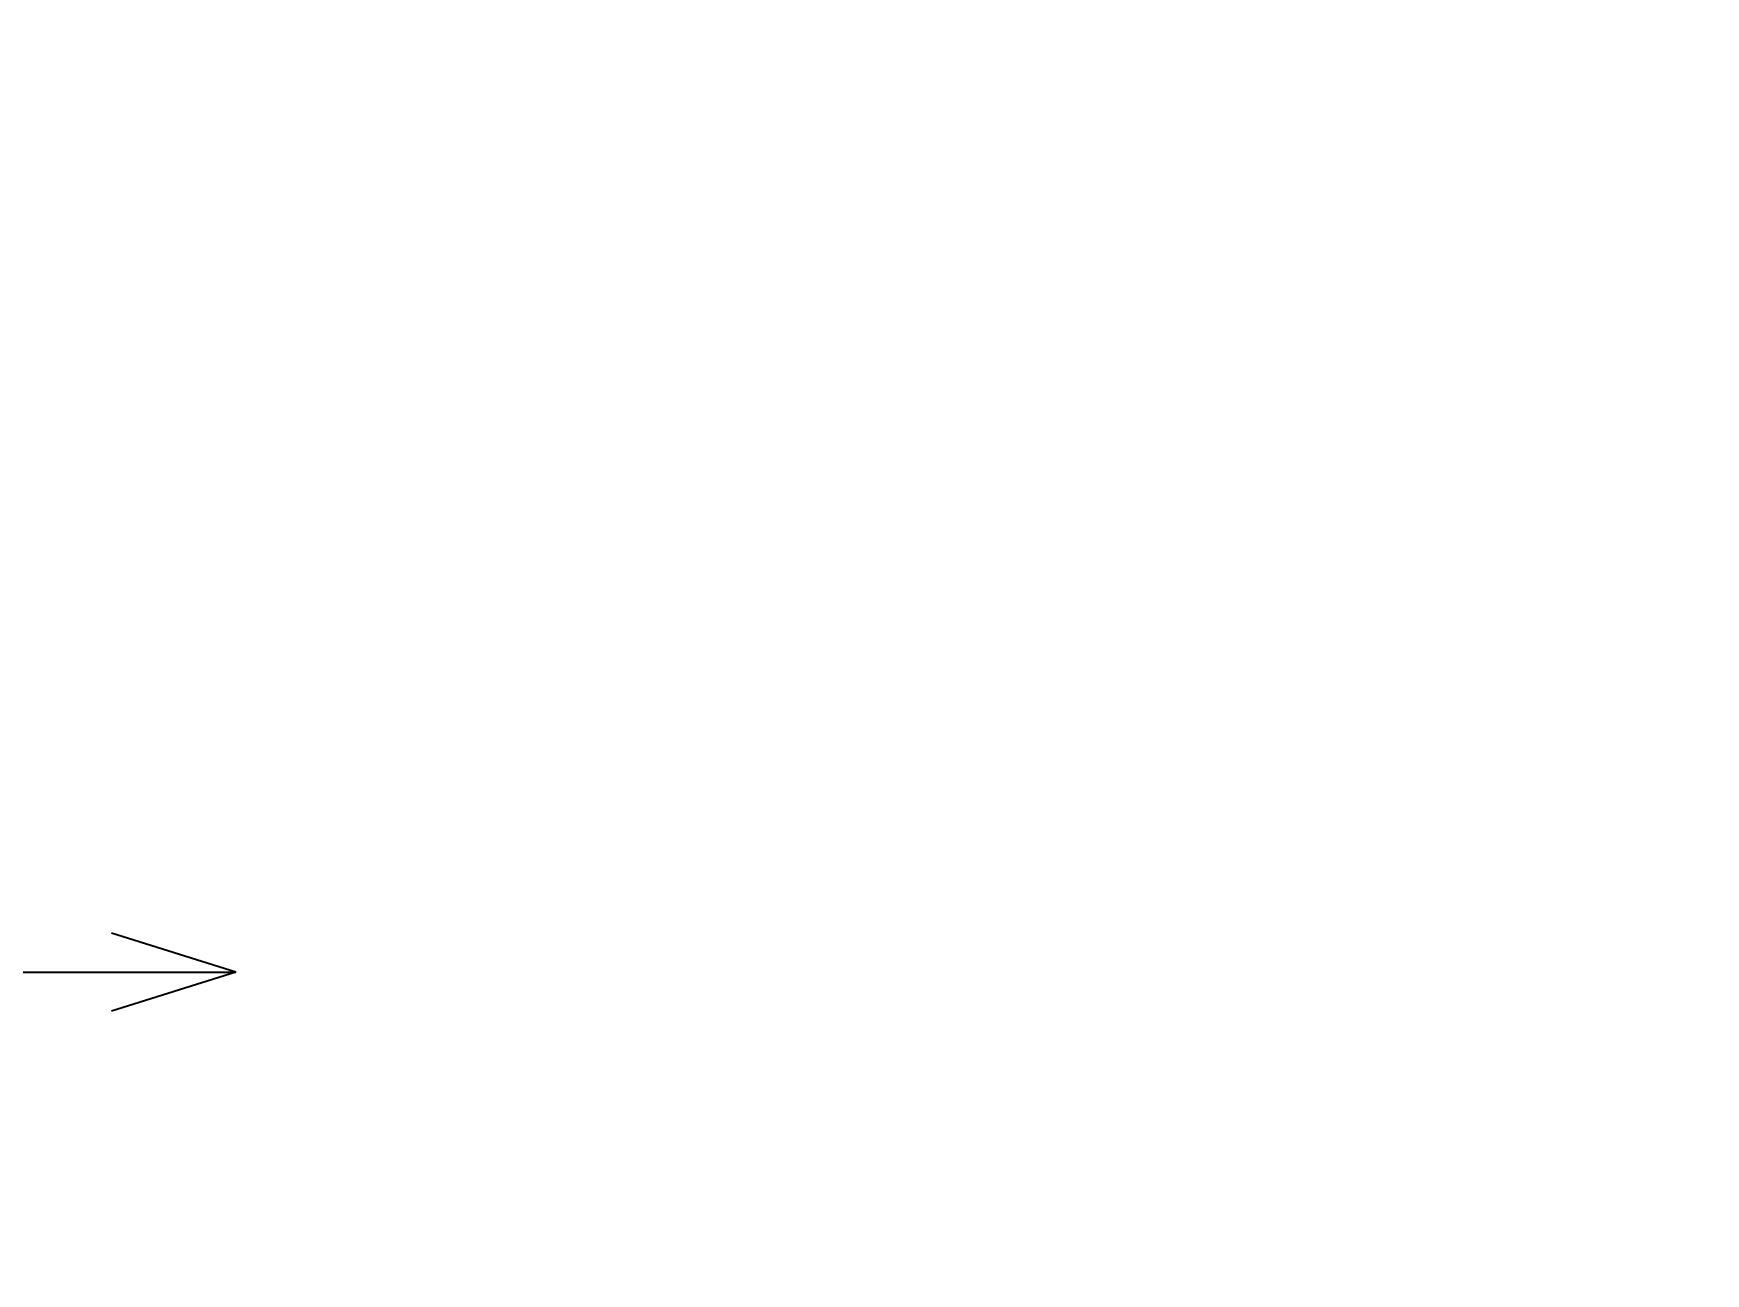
# Model space of a CAD drawing. Header units: millimetres. Extents: x -37020 to 35906, y -101 to 52234.
# Drawn here: x -186.4 to -181.2, y 221.63 to 225.48 of the extents above; entities that cross this region are included whole.
import ezdxf

# ---------------------------------------------------------------- set-up
doc = ezdxf.new("R2010")
doc.units = ezdxf.units.MM
doc.header["$PDMODE"] = 35
doc.header["$PDSIZE"] = 1
doc.layers.add('GE-Cotas', color=1, linetype='Continuous')
doc.layers.add('M_DIM', color=1, linetype='Continuous')
doc.styles.add('Romans', font='romans.shx', dxfattribs={"width": 0.8})
doc.dimstyles.new('COTAS GENERAL', dxfattribs={"dimscale": 0.1, "dimtxt": 2.5, "dimasz": 2.5, "dimexe": 1, "dimexo": 1, "dimgap": 1.25, "dimtad": 1, "dimzin": 1, "dimdsep": 46, "dimtxsty": 'Romans', "dimcen": 1, "dimclrd": 2, "dimclre": 1, "dimclrt": 3, "dimaunit": 1, "dimadec": 3, "dimazin": 0, "dimtfac": 1, "dimtix": 1, "dimtmove": 0, "dimatfit": 0, "dimfxl": 1, "dimtolj": 1, "dimarcsym": 0})

# ---------------------------------------------------------------- blocks, each defined once
blk = doc.blocks.new('*D282')
at = {"layer": 'Defpoints', "color": 0, "transparency": 16777216}
for p in [(-182.315, 226.9755), (-181.1967, 226.8254), (-189.0762, 221.6254)]:
    blk.add_point(p, dxfattribs=at)
at = {"layer": 'GE-Cotas', "color": 1, "lineweight": -2, "transparency": 16777216}
for p, q in [((-182.115, 226.9755), (-183.0825, 226.9755)), ((-181.915, 226.8254), (-182.115, 226.9755)), ((-181.2467, 226.8254), (-181.915, 226.8254))]:
    blk.add_line(p, q, dxfattribs=at)
at = {"layer": 'GE-Cotas', "color": 3, "linetype": 'Continuous', "transparency": 16777216, "insert": (-182.73, 227.1005), "char_height": 0.125, "attachment_point": 5, "style": 'Romans'}
blk.add_mtext('\\A1;{\\Fsimplex|c0;+ ~}5200', dxfattribs=at)
blk = doc.blocks.new('*D288')
at = {"layer": 'Defpoints', "color": 0, "transparency": 16777216}
for p in [(-182.3817, 228.0504), (-181.32, 227.7929), (-189.0762, 221.9932)]:
    blk.add_point(p, dxfattribs=at)
at = {"layer": 'GE-Cotas', "color": 1, "lineweight": -2, "transparency": 16777216}
for p, q in [((-182.1817, 228.0504), (-183.1492, 228.0504)), ((-181.9817, 227.7929), (-182.1817, 228.0504)), ((-181.37, 227.7929), (-181.9817, 227.7929))]:
    blk.add_line(p, q, dxfattribs=at)
at = {"layer": 'GE-Cotas', "color": 3, "linetype": 'Continuous', "transparency": 16777216, "insert": (-182.7967, 228.1754), "char_height": 0.125, "attachment_point": 5, "style": 'Romans'}
blk.add_mtext('\\A1;{\\Fsimplex|c0;+ ~}5800', dxfattribs=at)

msp = doc.modelspace()

# ---------------------------------------------------------------- linework, layer by layer
at = {"layer": 'M_DIM', "color": 3}
for p, q in [((-185.771, 222.5634), (-186.1583, 222.6847)), ((-188.1938, 222.5634), (-185.771, 222.5634)), ((-185.771, 222.5634), (-186.1583, 222.4421))]:
    msp.add_line(p, q, dxfattribs=at)

# ---------------------------------------------------------------- dimensions: what is measured, and where the dimension line sits
at = {"layer": 'GE-Cotas'}
for feature_location, offset, origin, picture, middle in [((-181.32, 227.7929), (-1.0617, 0.2575), (-189.0762, 221.9932), '*D288', (-182.7967, 228.1754)), ((-181.1967, 226.8254), (-1.1183, 0.1501), (-189.0762, 221.6254), '*D282', (-182.73, 227.1005))]:
    dim = msp.add_ordinate_dim(feature_location=feature_location, offset=offset, dtype=0, origin=origin, text='{\\Fsimplex|c0;+ ~}<>', dimstyle='COTAS GENERAL', override={"dimscale": 0.05, "dimasz": 2, "dimdec": 0, "dimlfac": 1000, "dimdsep": 44}, dxfattribs=at)
    dim.commit()
    dim.dimension.update_dxf_attribs({"geometry": picture, "text_midpoint": middle})

doc.saveas('drawing.dxf')
